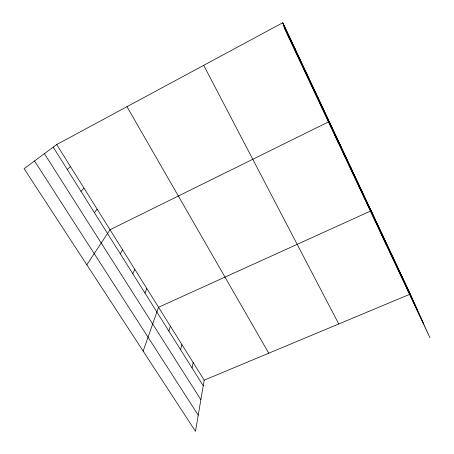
<?xml version="1.0" encoding="UTF-8"?>
<svg xmlns="http://www.w3.org/2000/svg" width="454" height="454" viewBox="0 0 454 454"><rect width="100%" height="100%" fill="white"/><g stroke="black" fill="none" stroke-linecap="round" stroke-linejoin="round"><path stroke-width="0.68" d="M56.705 144.554L204.192 380.18L195.481 431.3L24.102 168.684L56.705 144.554L282.808 22.7L410.274 294.09L429.898 337.668L284.732 28.931L282.808 22.7M192.042 367.944L193.16 362.559M180.59 349.728L181.884 344.541M168.871 331.091L170.346 326.114M143.158 351.118L158.542 307.256L371.145 210.787L386.053 244.422M144.962 293.063L146.824 288.534M132.772 273.677L134.838 269.381M120.293 253.826L122.569 249.785M86.828 264.801L110.016 229.73L328.6 121.859M94.432 212.699L97.162 209.192M81.028 191.378L84.001 188.166M67.288 169.535L70.518 166.629M204.192 380.18L410.274 294.09M34.532 160.966L198.233 415.166M44.396 153.668L200.861 399.719M53.209 147.141L203.239 385.752M126.978 106.684L268.768 353.206M203.721 65.325L338.746 323.969M283.012 23.358L412.391 298.794M283.529 25.032L417.725 310.638M284.108 26.917L423.661 323.816M400.848 274.017L402.846 278.472M391.189 253.457L393.062 257.645M381.292 232.386L383.034 236.29M361.055 189.301L362.513 192.604M350.709 167.276L352.015 170.261M340.108 144.701L341.255 147.351M329.235 121.547L338.389 143.05M318.078 97.792L318.873 99.71M306.626 73.417L307.239 74.938M294.873 48.396L295.287 49.497"/></g></svg>
